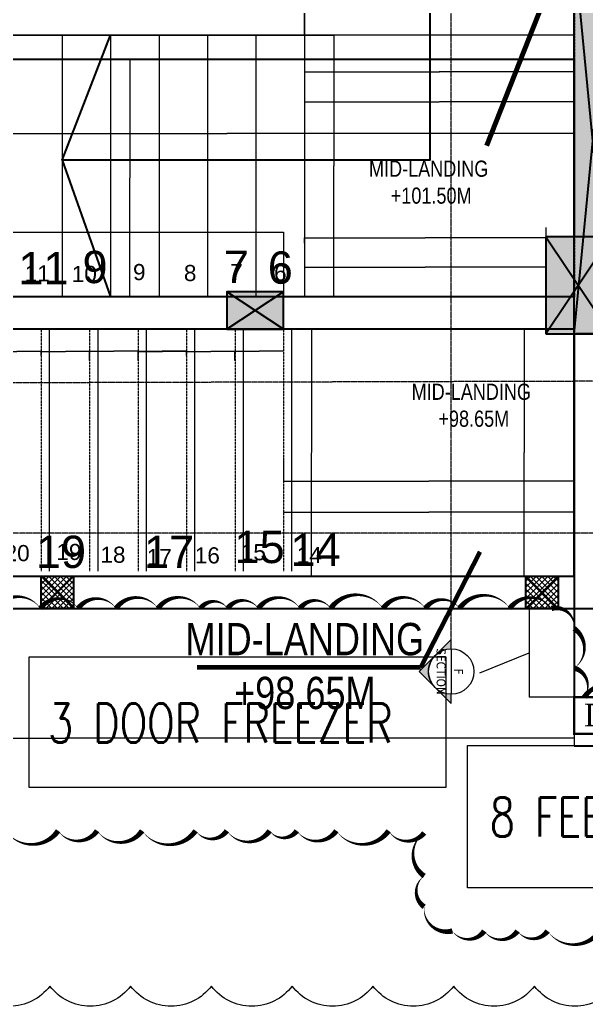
# Model space of a CAD drawing. Header units: inches. Extents: x 6 to 183294, y -48183 to 78918.
# Drawn here: x 145516 to 149024, y 60345 to 66453 of the extents above; entities that cross this region are included whole.
import ezdxf
from ezdxf.enums import TextEntityAlignment as Align

# ---------------------------------------------------------------- set-up
doc = ezdxf.new("R2010")
doc.units = ezdxf.units.IN
doc.header["$MEASUREMENT"] = 0
doc.set_wipeout_variables(frame=1)
doc.header["$PDMODE"] = 35
for name, pattern in [('CONTINULUS', [0]), ('DASH', [0.35, 0.25, -0.1]), ('HIDDEN', [0.375, 0.25, -0.125]), ('PHANTOM2', [1.25, 0.625, -0.125, 0.125, -0.125, 0.125, -0.125])]:
    doc.linetypes.add(name, pattern=pattern)
for name, color, linetype, lineweight in [('0 @ 1 (2)', 8, 'Continuous', 0), ('asl comments 12-01-2023', 8, 'Continuous', 0), ('CYGNUS-TRAP DOOR', 8, 'HIDDEN', 0), ('SDA_COMMENTS', 8, 'Continuous', 0), ('SDA_DETAIL MARKER', 8, 'PHANTOM2', 0), ('SDA_DIM', 8, 'Continuous', 5), ('SDA_DIM DETAILS', 8, 'Continuous', 0), ('SDA_MEP INPUTS', 8, 'Continuous', 0), ('SDA_RCC', 1, 'Continuous', 30), ('SDA_SECTION LINE', 8, 'Continuous', 0), ('SDA_SECTION LINE DETAILS', 8, 'Continuous', 0), ('SDA_STAIRS', 8, 'Continuous', 20), ('SDA_TEXT_DETAILS', 8, 'Continuous', 0), ('SDA_WALL', 7, 'Continuous', 30), ('TXT', 8, 'Continuous', 0), ('WALL', 8, 'Continuous', 0)]:
    doc.layers.add(name, color=color, linetype=linetype, lineweight=lineweight)
doc.layers.add('S-COLUMN', color=1, linetype='Continuous')
doc.layers.add('SDA_TEXT', color=21, linetype='Continuous')
doc.styles.add('AR', font='arial.ttf')
doc.styles.get("Standard").update_dxf_attribs({"font": 'txt.shx'})
doc.styles.add('SWA', font='simplex.shx', dxfattribs={"width": 0.75, "height": 0.23})
doc.styles.add('Tahoma', font='tahoma.ttf')
doc.styles.add('TEXT1', font='times.ttf')
doc.dimstyles.new('SDA-100', dxfattribs={"dimtxt": 0.2, "dimasz": 0.18, "dimexe": 0.18, "dimexo": 0.0625, "dimgap": 0.015, "dimtad": 0, "dimzin": 0, "dimdsep": 46, "dimtxsty": 'Standard', "dimblk": 'ARCHTICK', "dimcen": 0.09, "dimclrd": 27, "dimclre": 27, "dimclrt": 21, "dimadec": 0, "dimazin": 0, "dimtfac": 1, "dimtofl": 0, "dimtmove": 1, "dimatfit": 3, "dimfxl": 0, "dimtolj": 1, "dimtzin": 0, "dimlwd": -1, "dimlwe": -1, "dimarcsym": 0})
doc.dimstyles.new('SDA-100 centerline', dxfattribs={"dimtxt": 0.23, "dimasz": 0.125, "dimexe": 0.18, "dimexo": 0.0625, "dimgap": 0.09, "dimtad": 0, "dimdec": 3, "dimzin": 0, "dimdsep": 46, "dimtxsty": 'Standard', "dimblk": 'ARCHTICK', "dimcen": 0.09, "dimclrd": 27, "dimclre": 27, "dimclrt": 21, "dimadec": 0, "dimazin": 0, "dimtfac": 1, "dimtdec": 3, "dimtofl": 0, "dimtmove": 1, "dimatfit": 3, "dimfxl": 0, "dimtolj": 1, "dimtzin": 0, "dimarcsym": 0})
doc.dimstyles.new('SDA-50', dxfattribs={"dimtxt": 0.1, "dimasz": 0.05, "dimexe": 0.09, "dimexo": 0.009, "dimgap": 0, "dimtad": 0, "dimzin": 0, "dimdsep": 46, "dimtxsty": 'Standard', "dimblk": 'ARCHTICK', "dimcen": 0.1, "dimclrd": 27, "dimclre": 27, "dimclrt": 21, "dimadec": 0, "dimazin": 0, "dimtfac": 1, "dimtofl": 0, "dimtmove": 1, "dimatfit": 3, "dimfxl": 0, "dimtolj": 1, "dimtzin": 0, "dimlwd": -1, "dimlwe": -1, "dimarcsym": 0})

# ---------------------------------------------------------------- blocks, each defined once
blk = doc.blocks.new('A$C7A2D250A')
at = {"layer": 'SDA_RCC', "extrusion": (0, 0, -1)}
h = blk.add_hatch(color=252, dxfattribs=at)
h.dxf.hatch_style = 1
h.paths.add_polyline_path([(0.5, -0.5), (0.5, 0.5), (-0.5, 0.5), (-0.5, -0.5)])
for p, q in [((-0.5, -0.5), (0.5, 0.5)), ((0.5, -0.5), (-0.5, 0.5)), ((-0.5, -0.5), (-0.5, 0.5)), ((-0.5, 0.5), (0.5, 0.5)), ((0.5, 0.5), (0.5, -0.5)), ((0.5, -0.5), (-0.5, -0.5))]:
    blk.add_line(p, q, dxfattribs=at)
blk = doc.blocks.new('_ArchTick')
at = {"color": 0, "const_width": 0.15}
blk.add_lwpolyline([(-0.5, -0.5), (0.5, 0.5)], dxfattribs=at)
blk = doc.blocks.new('*D868')
at = {"layer": 'Defpoints', "color": 0}
for p in [(145948.8, 64399.4), (145948.8, 64395.1), (145648.8, 64373.6)]:
    blk.add_point(p, dxfattribs=at)
at = {"layer": 'SDA_DIM DETAILS'}
for p, q in [((145648.8, 64373.6), (145648.8, 64399.5)), ((145648.8, 64399.4), (145798.6, 64399.4)), ((145948.8, 64399.4), (145799, 64399.4)), ((145948.8, 64395.1), (145948.8, 64399.5))]:
    blk.add_line(p, q, dxfattribs=at)
at = {"layer": 'SDA_DIM DETAILS', "xscale": 0.05, "yscale": 0.05, "zscale": 0.05, "rotation": 180}
blk.add_blockref('_ArchTick', (145648.8, 64399.4), dxfattribs=at)
at = {"layer": 'SDA_DIM DETAILS', "xscale": 0.05, "yscale": 0.05, "zscale": 0.05}
blk.add_blockref('_ArchTick', (145948.8, 64399.4), dxfattribs=at)
at = {"layer": 'SDA_DIM DETAILS', "insert": (145798.8, 64399.4), "char_height": 0.1, "attachment_point": 5}
blk.add_mtext('\\A1;300.00', dxfattribs=at)
blk = doc.blocks.new('*D869')
at = {"layer": 'Defpoints', "color": 0}
for p in [(146248.8, 64400.5), (146248.8, 64400.2), (145948.8, 64342.9)]:
    blk.add_point(p, dxfattribs=at)
at = {"layer": 'SDA_DIM DETAILS'}
for p, q in [((145948.8, 64342.9), (145948.8, 64400.3)), ((145948.8, 64400.2), (146098.6, 64400.2)), ((146248.8, 64400.2), (146099, 64400.2)), ((146248.8, 64400.5), (146248.8, 64400.1))]:
    blk.add_line(p, q, dxfattribs=at)
at = {"layer": 'SDA_DIM DETAILS', "xscale": 0.05, "yscale": 0.05, "zscale": 0.05, "rotation": 180}
blk.add_blockref('_ArchTick', (145948.8, 64400.2), dxfattribs=at)
at = {"layer": 'SDA_DIM DETAILS', "xscale": 0.05, "yscale": 0.05, "zscale": 0.05}
blk.add_blockref('_ArchTick', (146248.8, 64400.2), dxfattribs=at)
at = {"layer": 'SDA_DIM DETAILS', "insert": (146098.8, 64400.2), "char_height": 0.1, "attachment_point": 5}
blk.add_mtext('\\A1;300.00', dxfattribs=at)
blk = doc.blocks.new('*D870')
at = {"layer": 'Defpoints', "color": 0}
for p in [(146548.8, 64399.4), (146548.8, 64395.1), (146248.8, 64373.6)]:
    blk.add_point(p, dxfattribs=at)
at = {"layer": 'SDA_DIM DETAILS'}
for p, q in [((146248.8, 64373.6), (146248.8, 64399.5)), ((146248.8, 64399.4), (146398.6, 64399.4)), ((146548.8, 64399.4), (146399, 64399.4)), ((146548.8, 64395.1), (146548.8, 64399.5))]:
    blk.add_line(p, q, dxfattribs=at)
at = {"layer": 'SDA_DIM DETAILS', "xscale": 0.05, "yscale": 0.05, "zscale": 0.05, "rotation": 180}
blk.add_blockref('_ArchTick', (146248.8, 64399.4), dxfattribs=at)
at = {"layer": 'SDA_DIM DETAILS', "xscale": 0.05, "yscale": 0.05, "zscale": 0.05}
blk.add_blockref('_ArchTick', (146548.8, 64399.4), dxfattribs=at)
at = {"layer": 'SDA_DIM DETAILS', "insert": (146398.8, 64399.4), "char_height": 0.1, "attachment_point": 5}
blk.add_mtext('\\A1;300.00', dxfattribs=at)
blk = doc.blocks.new('*D871')
at = {"layer": 'Defpoints', "color": 0}
for p in [(146548.8, 64400.5), (146548.8, 64400.2), (146248.8, 64342.9)]:
    blk.add_point(p, dxfattribs=at)
at = {"layer": 'SDA_DIM DETAILS'}
for p, q in [((146248.8, 64342.9), (146248.8, 64400.3)), ((146248.8, 64400.2), (146398.6, 64400.2)), ((146548.8, 64400.2), (146399, 64400.2)), ((146548.8, 64400.5), (146548.8, 64400.1))]:
    blk.add_line(p, q, dxfattribs=at)
at = {"layer": 'SDA_DIM DETAILS', "xscale": 0.05, "yscale": 0.05, "zscale": 0.05, "rotation": 180}
blk.add_blockref('_ArchTick', (146248.8, 64400.2), dxfattribs=at)
at = {"layer": 'SDA_DIM DETAILS', "xscale": 0.05, "yscale": 0.05, "zscale": 0.05}
blk.add_blockref('_ArchTick', (146548.8, 64400.2), dxfattribs=at)
at = {"layer": 'SDA_DIM DETAILS', "insert": (146398.8, 64400.2), "char_height": 0.1, "attachment_point": 5}
blk.add_mtext('\\A1;300.00', dxfattribs=at)
blk = doc.blocks.new('*D872')
at = {"layer": 'Defpoints', "color": 0}
for p in [(146848.8, 64399.4), (146848.8, 64395.1), (146548.8, 64373.6)]:
    blk.add_point(p, dxfattribs=at)
at = {"layer": 'SDA_DIM DETAILS'}
for p, q in [((146548.8, 64373.6), (146548.8, 64399.5)), ((146548.8, 64399.4), (146698.6, 64399.4)), ((146848.8, 64399.4), (146699, 64399.4)), ((146848.8, 64395.1), (146848.8, 64399.5))]:
    blk.add_line(p, q, dxfattribs=at)
at = {"layer": 'SDA_DIM DETAILS', "xscale": 0.05, "yscale": 0.05, "zscale": 0.05, "rotation": 180}
blk.add_blockref('_ArchTick', (146548.8, 64399.4), dxfattribs=at)
at = {"layer": 'SDA_DIM DETAILS', "xscale": 0.05, "yscale": 0.05, "zscale": 0.05}
blk.add_blockref('_ArchTick', (146848.8, 64399.4), dxfattribs=at)
at = {"layer": 'SDA_DIM DETAILS', "insert": (146698.8, 64399.4), "char_height": 0.1, "attachment_point": 5}
blk.add_mtext('\\A1;300.00', dxfattribs=at)
blk = doc.blocks.new('*D873')
at = {"layer": 'Defpoints', "color": 0}
for p in [(147148.8, 64400.5), (147148.8, 64400.2), (146848.8, 64342.9)]:
    blk.add_point(p, dxfattribs=at)
at = {"layer": 'SDA_DIM DETAILS'}
for p, q in [((146848.8, 64342.9), (146848.8, 64400.3)), ((146848.8, 64400.2), (146998.6, 64400.2)), ((147148.8, 64400.2), (146999, 64400.2)), ((147148.8, 64400.5), (147148.8, 64400.1))]:
    blk.add_line(p, q, dxfattribs=at)
at = {"layer": 'SDA_DIM DETAILS', "xscale": 0.05, "yscale": 0.05, "zscale": 0.05, "rotation": 180}
blk.add_blockref('_ArchTick', (146848.8, 64400.2), dxfattribs=at)
at = {"layer": 'SDA_DIM DETAILS', "xscale": 0.05, "yscale": 0.05, "zscale": 0.05}
blk.add_blockref('_ArchTick', (147148.8, 64400.2), dxfattribs=at)
at = {"layer": 'SDA_DIM DETAILS', "insert": (146998.8, 64400.2), "char_height": 0.1, "attachment_point": 5}
blk.add_mtext('\\A1;300.00', dxfattribs=at)
blk = doc.blocks.new('*D874')
at = {"layer": 'Defpoints', "color": 0}
for p in [(148948.8, 63490.8), (147148.8, 63415.9), (148948.8, 63403.3)]:
    blk.add_point(p, dxfattribs=at)
at = {"layer": 'SDA_DIM DETAILS'}
for p, q in [((148948.8, 63490.8), (148948.8, 63403.2)), ((147148.8, 63415.9), (147148.8, 63403.2)), ((147148.8, 63403.3), (148048.1, 63403.3)), ((148948.8, 63403.3), (148049.5, 63403.3))]:
    blk.add_line(p, q, dxfattribs=at)
at = {"layer": 'SDA_DIM DETAILS', "xscale": 0.05, "yscale": 0.05, "zscale": 0.05, "rotation": 180}
blk.add_blockref('_ArchTick', (147148.8, 63403.3), dxfattribs=at)
at = {"layer": 'SDA_DIM DETAILS', "xscale": 0.05, "yscale": 0.05, "zscale": 0.05}
blk.add_blockref('_ArchTick', (148948.8, 63403.3), dxfattribs=at)
at = {"layer": 'SDA_DIM DETAILS', "insert": (148048.8, 63403.3), "char_height": 0.1, "attachment_point": 5}
blk.add_mtext('\\A1;\\A1;1.80M CLEAR WIDE ', dxfattribs=at)
blk = doc.blocks.new('*D875')
at = {"layer": 'Defpoints', "color": 0}
for p in [(147148.8, 63728.8), (148948.8, 63728.8), (148948.8, 63595.9)]:
    blk.add_point(p, dxfattribs=at)
at = {"layer": 'SDA_DIM', "color": 27}
for p, q in [((147148.8, 63728.8), (147148.8, 63595.7)), ((148948.8, 63728.8), (148948.8, 63595.7)), ((147148.8, 63595.9), (148048.3, 63595.9)), ((148948.8, 63595.9), (148049.3, 63595.9))]:
    blk.add_line(p, q, dxfattribs=at)
at = {"layer": 'SDA_DIM', "color": 27, "xscale": 0.18, "yscale": 0.18, "zscale": 0.18, "rotation": 180}
blk.add_blockref('_ArchTick', (147148.8, 63595.9), dxfattribs=at)
at = {"layer": 'SDA_DIM', "color": 27, "xscale": 0.18, "yscale": 0.18, "zscale": 0.18}
blk.add_blockref('_ArchTick', (148948.8, 63595.9), dxfattribs=at)
at = {"layer": 'SDA_DIM', "color": 21, "insert": (148048.8, 63595.9), "char_height": 0.2, "attachment_point": 5}
blk.add_mtext('\\A1;1800.00', dxfattribs=at)
blk = doc.blocks.new('*D876')
at = {"layer": 'Defpoints', "color": 0}
for p in [(147235.3, 64538.3), (147322.9, 64538.3), (147273.9, 63008.3)]:
    blk.add_point(p, dxfattribs=at)
at = {"layer": 'SDA_DIM DETAILS'}
for p, q in [((147235.3, 64538.3), (147323, 64538.3)), ((147322.9, 64538.3), (147322.9, 63774)), ((147322.9, 63008.3), (147322.9, 63772.5)), ((147273.9, 63008.3), (147323, 63008.3))]:
    blk.add_line(p, q, dxfattribs=at)
at = {"layer": 'SDA_DIM DETAILS', "xscale": 0.05, "yscale": 0.05, "zscale": 0.05}
for p, rotation in [((147322.9, 64538.3), 90), ((147322.9, 63008.3), 270)]:
    blk.add_blockref('_ArchTick', p, dxfattribs=dict(at, rotation=rotation))
at = {"layer": 'SDA_DIM DETAILS', "insert": (147322.9, 63773.3), "char_height": 0.1, "attachment_point": 5, "rotation": 90}
blk.add_mtext('\\A1;1.53M CLEAR WIDE ', dxfattribs=at)
blk = doc.blocks.new('*D877')
at = {"layer": 'Defpoints', "color": 0}
for p in [(148576.1, 64538.3), (148622.9, 63008.3), (148638.6, 63008.3)]:
    blk.add_point(p, dxfattribs=at)
at = {"layer": 'SDA_DIM', "color": 27}
for p, q in [((148576.2, 64538.3), (148638.8, 64538.3)), ((148638.6, 64538.3), (148638.6, 63773.8)), ((148638.6, 63008.3), (148638.6, 63772.7)), ((148623, 63008.3), (148638.8, 63008.3))]:
    blk.add_line(p, q, dxfattribs=at)
at = {"layer": 'SDA_DIM', "color": 27, "xscale": 0.18, "yscale": 0.18, "zscale": 0.18}
for p, rotation in [((148638.6, 64538.3), 90), ((148638.6, 63008.3), 270)]:
    blk.add_blockref('_ArchTick', p, dxfattribs=dict(at, rotation=rotation))
at = {"layer": 'SDA_DIM', "color": 21, "insert": (148638.6, 63773.3), "char_height": 0.2, "attachment_point": 5, "rotation": 90}
blk.add_mtext('\\A1;1530.00', dxfattribs=at)
blk = doc.blocks.new('*D882')
at = {"layer": 'Defpoints', "color": 0}
for p in [(145648.8, 64399.4), (145648.8, 64395.1), (145348.8, 64373.6)]:
    blk.add_point(p, dxfattribs=at)
at = {"layer": 'SDA_DIM DETAILS'}
for p, q in [((145348.8, 64373.6), (145348.8, 64399.5)), ((145348.8, 64399.4), (145498.6, 64399.4)), ((145648.8, 64399.4), (145499, 64399.4)), ((145648.8, 64395.1), (145648.8, 64399.5))]:
    blk.add_line(p, q, dxfattribs=at)
at = {"layer": 'SDA_DIM DETAILS', "xscale": 0.05, "yscale": 0.05, "zscale": 0.05, "rotation": 180}
blk.add_blockref('_ArchTick', (145348.8, 64399.4), dxfattribs=at)
at = {"layer": 'SDA_DIM DETAILS', "xscale": 0.05, "yscale": 0.05, "zscale": 0.05}
blk.add_blockref('_ArchTick', (145648.8, 64399.4), dxfattribs=at)
at = {"layer": 'SDA_DIM DETAILS', "insert": (145498.8, 64399.4), "char_height": 0.1, "attachment_point": 5}
blk.add_mtext('\\A1;300.00', dxfattribs=at)
blk = doc.blocks.new('A$C0D3C5FC6')
at = {"layer": 'SDA_MEP INPUTS', "lineweight": 0, "const_width": 0.02}
blk.add_lwpolyline([(0, 0), (0, -0.3), (-2, -0.3), (-2, 0)], close=True, dxfattribs=at)
at = {"layer": 'SDA_MEP INPUTS', "lineweight": 0, "style": 'TEXT1'}
blk.add_text('DB LOCATION', height=0.186628, dxfattribs=at).set_placement((-1.9194, -0.2397))
blk = doc.blocks.new('*D650')
at = {"layer": 'Defpoints', "color": 0}
for p in [(147278.8, 66442.9), (148949.1, 66376.6), (147278.8, 66130.8)]:
    blk.add_point(p, dxfattribs=at)
at = {"layer": 'SDA_DIM DETAILS'}
for p, q in [((147278.8, 66442.9), (147278.8, 66130.8)), ((148949.1, 66376.6), (148949.1, 66130.8)), ((147278.8, 66130.8), (148113.7, 66130.8)), ((148949.1, 66130.8), (148114.3, 66130.8))]:
    blk.add_line(p, q, dxfattribs=at)
at = {"layer": 'SDA_DIM DETAILS', "xscale": 0.05, "yscale": 0.05, "zscale": 0.05, "rotation": 180}
blk.add_blockref('_ArchTick', (147278.8, 66130.8), dxfattribs=at)
at = {"layer": 'SDA_DIM DETAILS', "xscale": 0.05, "yscale": 0.05, "zscale": 0.05}
blk.add_blockref('_ArchTick', (148949.1, 66130.8), dxfattribs=at)
at = {"layer": 'SDA_DIM DETAILS', "insert": (148114, 66130.8), "char_height": 0.1, "attachment_point": 5}
blk.add_mtext('\\A1;1670.33', dxfattribs=at)
blk = doc.blocks.new('*D677')
at = {"layer": 'Defpoints', "color": 0}
for p in [(148948.8, 62258.8), (155488.7, 62258.8), (155488.7, 61954.7)]:
    blk.add_point(p, dxfattribs=at)
at = {"layer": 'SDA_DIM', "color": 27}
for p, q in [((148948.8, 62258.8), (148948.8, 61954.5)), ((155488.7, 62258.8), (155488.7, 61954.5)), ((148948.8, 61954.7), (152218.1, 61954.7)), ((155488.7, 61954.7), (152219.4, 61954.7))]:
    blk.add_line(p, q, dxfattribs=at)
at = {"layer": 'SDA_DIM', "color": 27, "xscale": 0.18, "yscale": 0.18, "zscale": 0.18, "rotation": 180}
blk.add_blockref('_ArchTick', (148948.8, 61954.7), dxfattribs=at)
at = {"layer": 'SDA_DIM', "color": 27, "xscale": 0.18, "yscale": 0.18, "zscale": 0.18}
blk.add_blockref('_ArchTick', (155488.7, 61954.7), dxfattribs=at)
at = {"layer": 'SDA_DIM', "color": 21, "insert": (152218.7, 61954.7), "char_height": 0.2, "attachment_point": 5}
blk.add_mtext('\\A1;6539.83', dxfattribs=at)
blk = doc.blocks.new('*D678')
at = {"layer": 'Defpoints', "color": 0}
for p in [(148948.8, 62808.3), (148670, 62258.8), (148948.8, 62258.8)]:
    blk.add_point(p, dxfattribs=at)
at = {"layer": 'SDA_DIM', "color": 27}
for p, q in [((148948.8, 62808.3), (148669.8, 62808.3)), ((148670, 62808.3), (148670, 62258.8)), ((148365.3, 62409.6), (148670, 62533.5)), ((148365.3, 62409.6), (148365.3, 62409.6)), ((148948.8, 62258.8), (148669.8, 62258.8))]:
    blk.add_line(p, q, dxfattribs=at)
at = {"layer": 'SDA_DIM', "color": 27, "xscale": 0.18, "yscale": 0.18, "zscale": 0.18}
for p, rotation in [((148670, 62808.3), 90), ((148670, 62258.8), 270)]:
    blk.add_blockref('_ArchTick', p, dxfattribs=dict(at, rotation=rotation))
at = {"layer": 'SDA_DIM', "color": 21, "insert": (148365.3, 62409), "char_height": 0.2, "attachment_point": 5, "rotation": 90}
blk.add_mtext('\\A1;549.43', dxfattribs=at)
blk = doc.blocks.new('*D680')
at = {"layer": 'Defpoints', "color": 0}
for p in [(142648.8, 62838.3), (148948.8, 62838.3), (148948.8, 62004.1)]:
    blk.add_point(p, dxfattribs=at)
at = {"layer": 'SDA_DIM', "color": 27}
for p, q in [((142648.8, 62838.2), (142648.8, 62003.9)), ((148948.8, 62838.2), (148948.8, 62003.9)), ((142648.8, 62004.1), (145798.3, 62004.1)), ((148948.8, 62004.1), (145799.4, 62004.1))]:
    blk.add_line(p, q, dxfattribs=at)
at = {"layer": 'SDA_DIM', "color": 27, "xscale": 0.18, "yscale": 0.18, "zscale": 0.18, "rotation": 180}
blk.add_blockref('_ArchTick', (142648.8, 62004.1), dxfattribs=at)
at = {"layer": 'SDA_DIM', "color": 27, "xscale": 0.18, "yscale": 0.18, "zscale": 0.18}
blk.add_blockref('_ArchTick', (148948.8, 62004.1), dxfattribs=at)
at = {"layer": 'SDA_DIM', "color": 21, "insert": (145798.8, 62004.1), "char_height": 0.2, "attachment_point": 5}
blk.add_mtext('\\A1;6300.00', dxfattribs=at)
blk = doc.blocks.new('A$C7A0A1DC5')
blk.add_wipeout([(0, 1), (1, 1), (1, 0), (0, 0)]).dxf.layer = 'SDA_RCC'
at = {"layer": 'SDA_RCC', "lineweight": 5}
h = blk.add_hatch(dxfattribs=at)
h.set_pattern_fill('ANSI37', color=252, scale=0.04, style=0)
h.set_pattern_definition([(45, (0, 0), (-0.089803, 0.089803), []), (135, (0, 0), (-0.089803, -0.089803), [])])
h.paths.add_polyline_path([(0, 1), (1, 1), (1, 0), (0, 0)])
at = {"layer": 'SDA_RCC'}
for p, q in [((0, 1), (1, 0)), ((1, 1), (0, 0))]:
    blk.add_line(p, q, dxfattribs=at)
blk.add_lwpolyline([(0, 1), (1, 1), (1, 0), (0, 0)], close=True, dxfattribs=at)
blk = doc.blocks.new('column')
at = {"layer": 'SDA_RCC'}
h = blk.add_hatch(color=252, dxfattribs=at)
h.dxf.hatch_style = 1
h.paths.add_polyline_path([(-0.5, 0.5), (-0.5, -0.5), (0.5, -0.5), (0.5, 0.5)])
for p, q in [((-0.5, 0.5), (-0.5, -0.5)), ((0.5, 0.5), (-0.5, 0.5)), ((-0.5, -0.5), (0.5, 0.5)), ((0.5, -0.5), (-0.5, 0.5)), ((0.5, -0.5), (0.5, 0.5)), ((-0.5, -0.5), (0.5, -0.5))]:
    blk.add_line(p, q, dxfattribs=at)
blk = doc.blocks.new('NEW COLS 9 JUNE')
at = {"layer": 'S-COLUMN', "xscale": 0.3999999999999773, "yscale": 0.6, "rotation": 180}
blk.add_blockref('column', (74.8617, -96.2661), dxfattribs=at)
blk = doc.blocks.new('*D783')
at = {"layer": 'Defpoints', "color": 0}
for p in [(147278.8, 65232.7), (148774.2, 65166.5), (147278.8, 64920.7)]:
    blk.add_point(p, dxfattribs=at)
at = {"layer": 'SDA_DIM DETAILS'}
for p, q in [((147278.8, 65232.7), (147278.8, 64920.6)), ((148774.2, 65166.5), (148774.2, 64920.6)), ((147278.8, 64920.7), (148026.2, 64920.7)), ((148774.2, 64920.7), (148026.8, 64920.7))]:
    blk.add_line(p, q, dxfattribs=at)
at = {"layer": 'SDA_DIM DETAILS', "xscale": 0.05, "yscale": 0.05, "zscale": 0.05, "rotation": 180}
blk.add_blockref('_ArchTick', (147278.8, 64920.7), dxfattribs=at)
at = {"layer": 'SDA_DIM DETAILS', "xscale": 0.05, "yscale": 0.05, "zscale": 0.05}
blk.add_blockref('_ArchTick', (148774.2, 64920.7), dxfattribs=at)
at = {"layer": 'SDA_DIM DETAILS', "insert": (148026.5, 64920.7), "char_height": 0.1, "attachment_point": 5}
blk.add_mtext('\\A1;1495.38', dxfattribs=at)
blk = doc.blocks.new('*D801')
at = {"layer": 'Defpoints', "color": 0}
for p in [(147278.8, 65944.4), (148948.8, 65944.4), (148948.8, 65944.4)]:
    blk.add_point(p, dxfattribs=at)
at = {"layer": 'SDA_DIM', "color": 27}
for p, q in [((147278.8, 65944.4), (147278.8, 65944.5)), ((147278.8, 65944.4), (148113.3, 65944.4)), ((148948.8, 65944.4), (148114.4, 65944.4)), ((148948.8, 65944.4), (148948.8, 65944.5))]:
    blk.add_line(p, q, dxfattribs=at)
at = {"layer": 'SDA_DIM', "color": 27, "xscale": 0.18, "yscale": 0.18, "zscale": 0.18, "rotation": 180}
blk.add_blockref('_ArchTick', (147278.8, 65944.4), dxfattribs=at)
at = {"layer": 'SDA_DIM', "color": 27, "xscale": 0.18, "yscale": 0.18, "zscale": 0.18}
blk.add_blockref('_ArchTick', (148948.8, 65944.4), dxfattribs=at)
at = {"layer": 'SDA_DIM', "color": 21, "insert": (148113.8, 65944.4), "char_height": 0.2, "attachment_point": 5}
blk.add_mtext('\\A1;1670.00', dxfattribs=at)
blk = doc.blocks.new('*D803')
at = {"layer": 'Defpoints', "color": 0}
for p in [(147278.8, 65068.9), (148774.2, 65101.8), (148774.2, 65068.9)]:
    blk.add_point(p, dxfattribs=at)
at = {"layer": 'SDA_DIM', "color": 27}
for p, q in [((147278.8, 65068.9), (147278.8, 65102)), ((147278.8, 65101.8), (148025.9, 65101.8)), ((148774.2, 65101.8), (148027.1, 65101.8)), ((148774.2, 65068.9), (148774.2, 65102))]:
    blk.add_line(p, q, dxfattribs=at)
at = {"layer": 'SDA_DIM', "color": 27, "xscale": 0.18, "yscale": 0.18, "zscale": 0.18, "rotation": 180}
blk.add_blockref('_ArchTick', (147278.8, 65101.8), dxfattribs=at)
at = {"layer": 'SDA_DIM', "color": 27, "xscale": 0.18, "yscale": 0.18, "zscale": 0.18}
blk.add_blockref('_ArchTick', (148774.2, 65101.8), dxfattribs=at)
at = {"layer": 'SDA_DIM', "color": 21, "insert": (148026.5, 65101.8), "char_height": 0.2, "attachment_point": 5}
blk.add_mtext('\\A1;1495.38', dxfattribs=at)
blk = doc.blocks.new('*D804')
at = {"layer": 'Defpoints', "color": 0}
for p in [(147278.8, 66358.3), (147278.8, 64738.3), (147460.3, 64738.3)]:
    blk.add_point(p, dxfattribs=at)
at = {"layer": 'SDA_DIM', "color": 27}
for p, q in [((147278.9, 66358.3), (147460.5, 66358.3)), ((147460.3, 66358.3), (147460.3, 65548.8)), ((147460.3, 64738.3), (147460.3, 65547.7)), ((147278.9, 64738.3), (147460.5, 64738.3))]:
    blk.add_line(p, q, dxfattribs=at)
at = {"layer": 'SDA_DIM', "color": 27, "xscale": 0.18, "yscale": 0.18, "zscale": 0.18}
for p, rotation in [((147460.3, 66358.3), 90), ((147460.3, 64738.3), 270)]:
    blk.add_blockref('_ArchTick', p, dxfattribs=dict(at, rotation=rotation))
at = {"layer": 'SDA_DIM', "color": 21, "insert": (147460.3, 65548.3), "char_height": 0.2, "attachment_point": 5, "rotation": 90}
blk.add_mtext('\\A1;1620.00', dxfattribs=at)
blk = doc.blocks.new('*U486')
blk.add_hatch(color=256).paths.add_polyline_path([(-8.98, 0), (-4.49, -4.49), (0, -8.98), (4.49, -4.49), (8.98, 0), (6.35, 0, -0.198912), (4.49, -4.49, -0.414214), (-4.49, -4.49, -0.198912), (-6.35, 0)])
blk.add_line((-6.35, 0), (6.35, 0))
for points in [[(-6.35, 0), (-8.98, 0), (0, -8.98), (8.98, 0), (6.35, 0, -1)], [(4.49, -4.49, -0.414214), (-4.49, -4.49), (0, -8.98), (4.49, -4.49)]]:
    blk.add_lwpolyline(points, format="xyb", close=True)
blk.add_circle((0, 0), 6.35)
at = {"style": 'Tahoma', "flags": 8}
blk.add_attdef('VIEWNUMBER', text='', height=2.5, dxfattribs=at).set_placement((0, 0), align=Align.BOTTOM_CENTER)
blk.add_attdef('SHEETNUMBER', text='', height=2.5, dxfattribs=at).set_placement((0, -1.59), align=Align.TOP_CENTER)
blk = doc.blocks.new('*D807')
at = {"layer": 'Defpoints', "color": 0}
for p in [(144648.9, 66208.9), (148949.1, 66204.2), (148949.1, 65749.3)]:
    blk.add_point(p, dxfattribs=at)
at = {"layer": 'SDA_DIM', "color": 27}
for p, q in [((144648.9, 66208.9), (144648.9, 65749.1)), ((148949.1, 66204.2), (148949.1, 65749.1)), ((144648.9, 65749.3), (146798.4, 65749.3)), ((148949.1, 65749.3), (146799.6, 65749.3))]:
    blk.add_line(p, q, dxfattribs=at)
at = {"layer": 'SDA_DIM', "color": 27, "xscale": 0.18, "yscale": 0.18, "zscale": 0.18, "rotation": 180}
blk.add_blockref('_ArchTick', (144648.9, 65749.3), dxfattribs=at)
at = {"layer": 'SDA_DIM', "color": 27, "xscale": 0.18, "yscale": 0.18, "zscale": 0.18}
blk.add_blockref('_ArchTick', (148949.1, 65749.3), dxfattribs=at)
at = {"layer": 'SDA_DIM', "color": 21, "insert": (146799, 65749.3), "char_height": 0.2, "attachment_point": 5}
blk.add_mtext('\\A1;4300.24', dxfattribs=at)
blk = doc.blocks.new('*D808')
at = {"layer": 'Defpoints', "color": 0}
for p in [(146345.1, 66208.9), (146198, 64738.2), (146345.1, 64738.2)]:
    blk.add_point(p, dxfattribs=at)
at = {"layer": 'SDA_DIM', "color": 27}
for p, q in [((146345, 66208.9), (146197.8, 66208.9)), ((146198, 66208.9), (146198, 65474.1)), ((146198, 64738.2), (146198, 65473)), ((146345, 64738.2), (146197.8, 64738.2))]:
    blk.add_line(p, q, dxfattribs=at)
at = {"layer": 'SDA_DIM', "color": 27, "xscale": 0.18, "yscale": 0.18, "zscale": 0.18}
for p, rotation in [((146198, 66208.9), 90), ((146198, 64738.2), 270)]:
    blk.add_blockref('_ArchTick', p, dxfattribs=dict(at, rotation=rotation))
at = {"layer": 'SDA_DIM', "color": 21, "insert": (146198, 65473.6), "char_height": 0.2, "attachment_point": 5, "rotation": 90}
blk.add_mtext('\\A1;1470.70', dxfattribs=at)
blk = doc.blocks.new('gr cat')
at = {"elevation": 197.598}
for points in [[(1.1374, 5.4595, 0, 0.0333, 0.520567), (0.8216, 5.4595, 0, 0.0333, 0.520567), (0.7592, 5.64, 0, 0.0333, 0.520567), (0.7592, 5.8845, 0, 0.0333, 0.520567), (0.6189, 6.0089, 0, 0.0333, 0.520567), (0.3608, 6.0089, 0, 0.0333, 0.520567), (0.0489, 6.0089, 0, 0.0333, 0.520567), (-0.162, 6.0089, 0, 0.0333, 0.520567), (-0.4243, 6.0089, 0, 0.0333, 0.520567), (-0.7485, 6.0089, 0, 0.0333, 0.520567), (-0.938, 6.0089, 0, 0.0333, 0.520567), (-1.1962, 6.0089, 0, 0.0333, 0.520567), (-1.3864, 6.0089, 0, 0.0333, 0.520567), (-1.5543, 6.0089, 0, 0.0333, 0.520567), (-1.8177, 6.0089, 0, 0.0333, 0.520567), (-2.0775, 6.0089, 0, 0.0333, 0.520567), (-2.3116, 6.0089, 0, 0.0333, 0.520567), (-2.5451, 6.0089, 0, 0.0333, 0.520567), (-2.8246, 6.0089, 0, 0.0333, 0.520567)], [(-2.7608, 4.6323, 0, 0.0333, 0.520567), (-2.4359, 4.6323, 0, 0.0333, 0.520567), (-2.1943, 4.6323, 0, 0.0333, 0.520567), (-1.9158, 4.6323, 0, 0.0333, 0.520567), (-1.5847, 4.6323, 0, 0.0333, 0.520567), (-1.3911, 4.6323, 0, 0.0333, 0.520567), (-1.1264, 4.6323, 0, 0.0333, 0.520567), (-0.9582, 4.6323, 0, 0.0333, 0.520567), (-0.7133, 4.6323, 0, 0.0333, 0.520567), (-0.3897, 4.6323, 0, 0.0333, 0.520567), (-0.1694, 4.6192, 0, 0.0333, 0.520567), (-0.1694, 4.352, 0, 0.0333, 0.520567), (-0.1694, 4.1619, 0, 0.0333, 0.520567), (0.0053, 4.0119, 0, 0.0333, 0.520567), (0.2026, 4.0119, 0, 0.0333, 0.520567), (0.4084, 4.0119, 0, 0.0333, 0.520567), (0.5943, 4.0119, 0, 0.0333, 0.520567), (0.9185, 4.0119, 0, 0.0333, 0.520567)]]:
    blk.add_lwpolyline(points, format="xyseb", dxfattribs=at)
at = {"layer": 'CYGNUS-TRAP DOOR', "color": 7, "linetype": 'Continuous', "elevation": 98.799}
blk.add_lwpolyline([(-2.615, 5.7089), (-0.035, 5.7089), (-0.035, 4.8999), (-2.615, 4.8999)], close=True, dxfattribs=at)
at = {"layer": 'WALL', "color": 1, "lineweight": 0, "true_color": 0xf00000, "elevation": 197.598}
blk.add_lwpolyline([(0.0982, 5.1595), (2.4982, 5.1595), (2.4982, 4.2795), (0.0982, 4.2795)], close=True, dxfattribs=at)
at = {"layer": 'TXT', "color": 3, "lineweight": 0, "true_color": 0x00e600, "style": 'SWA', "width": 0.75}
blk.add_text('3 DOOR FREEZER', height=0.241187, dxfattribs=at).set_placement((-2.4971, 5.1786, 98.799))
at = {"layer": 'WALL', "color": 1, "lineweight": 0, "true_color": 0xf00000, "style": 'SWA', "width": 0.75}
blk.add_text('8 FEET CHILLER', height=0.241187, dxfattribs=at).set_placement((0.2375, 4.5966, 279.5774))

msp = doc.modelspace()

# ---------------------------------------------------------------- hatches: boundary and pattern name
at = {"layer": 'SDA_RCC'}
h = msp.add_hatch(color=252, dxfattribs=at)
h.dxf.hatch_style = 1
h.paths.add_polyline_path([(146798.907, 64768.243), (146798.907, 64538.243), (147148.907, 64538.243), (147148.907, 64768.243)])

# ---------------------------------------------------------------- linework, layer by layer
at = {"elevation": -197133.873}
msp.add_lwpolyline([(143978.821, 66608.837), (147278.821, 66608.837), (147278.821, 66358.263), (144478.821, 66358.263), (144478.821, 66358.263), (143978.821, 66358.263), (143978.821, 66608.837)], dxfattribs=at)
at = {"layer": 'asl comments 12-01-2023', "elevation": -98334.873}
msp.add_lwpolyline([(144448.817, 65138.351), (147148.717, 65138.351), (147148.717, 64538.417), (144448.817, 64538.417)], close=True, dxfattribs=at)
at = {"layer": 'SDA_COMMENTS', "elevation": -98334.873}
msp.add_lwpolyline([(149202.768, 60470.272, -0.5), (148702.768, 60470.272, -0.5), (148202.768, 60470.272, -0.5), (147702.768, 60470.272, -0.5), (147202.768, 60470.272, -0.5), (146702.768, 60470.272, -0.5), (146202.768, 60470.272, -0.5), (145702.768, 60470.272, -0.5), (145202.768, 60470.272, -0.5), (144702.768, 60470.272, -0.5), (144202.768, 60470.272, -0.5), (143702.768, 60470.272, -0.5), (143202.768, 60470.272, -0.5), (142702.768, 60470.272, -0.5), (142202.768, 60470.272, -0.5)], format="xyb", dxfattribs=at)
at = {"layer": 'SDA_DETAIL MARKER', "elevation": -98334.873}
msp.add_lwpolyline([(141548.735, 68957.514), (150049.704, 68957.514), (150049.704, 63275.026), (141548.735, 63275.026)], close=True, dxfattribs=at)
at = {"layer": 'SDA_RCC', "linetype": 'DASH', "elevation": -197133.873}
msp.add_lwpolyline([(144648.918, 68307.635), (148948.832, 68307.635), (148948.821, 64738.263), (144648.907, 64738.263)], close=True, dxfattribs=at)
at = {"layer": 'SDA_RCC', "color": 7, "elevation": -197133.873}
msp.add_lwpolyline([(144648.907, 66208.928), (148949.146, 66208.928), (148949.146, 65108.696)], dxfattribs=at)
at = {"layer": 'SDA_RCC', "ltscale": 5, "elevation": -197133.873}
msp.add_lwpolyline([(146798.907, 64538.243), (147148.907, 64538.243), (147148.907, 64768.243), (146798.907, 64768.243)], close=True, dxfattribs=at)
for points in [[(147148.907, 64768.243), (146798.907, 64538.243)], [(147148.907, 64538.243), (146798.907, 64768.243)]]:
    msp.add_lwpolyline(points, dxfattribs=at)
at = {"layer": 'SDA_SECTION LINE', "linetype": 'PHANTOM2'}
msp.add_line((149426.116, 64215.587, -98334.873), (131205.276, 64165.552, -197133.873), dxfattribs=at)
at = {"layer": 'SDA_SECTION LINE DETAILS', "linetype": 'PHANTOM2'}
msp.add_line((148187.798, 62558.199, -98334.873), (148187.798, 68983.054, -98334.873), dxfattribs=at)
at = {"layer": 'SDA_STAIRS', "linetype": 'CONTINULUS', "lineweight": 30, "elevation": -197133.873}
for points in [[(143258.673, 67358.837), (148055.784, 67358.837), (148055.784, 65584.119), (145778.821, 65584.119), (146078.821, 66358.263)], [(145778.821, 65584.119), (146078.821, 64738.263)]]:
    msp.add_lwpolyline(points, dxfattribs=at)
at = {"layer": 'SDA_STAIRS', "linetype": 'CONTINULUS', "elevation": -197133.873}
for points in [[(145778.821, 66358.263), (145778.821, 64738.263)], [(146078.821, 66358.263), (146078.821, 64738.263)], [(146378.821, 66358.263), (146378.821, 64738.263)], [(146678.821, 66358.263), (146678.821, 64738.263)], [(146978.821, 66358.263), (146978.821, 64738.263)], [(147278.821, 66358.263), (147278.821, 64738.263)], [(148948.821, 66358.263), (147278.821, 66358.263)], [(145698.821, 64538.263), (145698.821, 63038.263)], [(145998.821, 64538.263), (145998.821, 63038.263)], [(146298.821, 64538.263), (146298.821, 63038.263)], [(146598.821, 64538.263), (146598.821, 63038.263)], [(146898.821, 64538.263), (146898.821, 63038.263)], [(147198.821, 64538.263), (147198.821, 63038.263)]]:
    msp.add_lwpolyline(points, dxfattribs=at)
at = {"layer": 'SDA_STAIRS', "linetype": 'DASH', "elevation": -197133.873}
for points in [[(145648.821, 64538.263), (145648.821, 63038.263)], [(145948.821, 64538.263), (145948.821, 63038.263)], [(146248.821, 64538.263), (146248.821, 63038.263)], [(146548.821, 64538.263), (146548.821, 63038.263)], [(146848.821, 64538.263), (146848.821, 63038.263)], [(147148.821, 64538.263), (147148.821, 63038.263)]]:
    msp.add_lwpolyline(points, dxfattribs=at)
at = {"layer": 'SDA_WALL'}
for points, elevation in [([(148948.821, 64738.263), (144648.907, 64738.205)], -197133.873), ([(142648.817, 63008.263), (148948.821, 63008.263), (148948.821, 64528.263)], -197133.873), ([(142648.817, 62808.263), (149148.821, 62808.263), (149148.821, 64528.263)], -197133.873), ([(148948.821, 64538.263), (144448.907, 64538.212)], -197133.873), ([(148948.821, 64508.834), (148948.821, 62258.834), (155488.879, 62258.834)], -98334.873)]:
    msp.add_lwpolyline(points, dxfattribs=dict(at, elevation=elevation))

# ---------------------------------------------------------------- block references
at = {"layer": '0 @ 1 (2)', "linetype": 'PHANTOM2'}
ref = msp.add_blockref('*U486', (148187.798, 62417.574, -98334.873), dxfattribs=dict(at, xscale=22.1456692913352, yscale=22.1456692913352, zscale=22.1456692913352, rotation=270))
ref.add_attrib('VIEWNUMBER', 'F', dxfattribs={"layer": '0', "height": 55.364, "rotation": 270, "style": 'Tahoma'}).set_placement((148187.798, 62417.574, -98334.873), align=Align.BOTTOM_CENTER)
ref.add_attrib('SHEETNUMBER', 'SECTION', dxfattribs={"layer": '0', "height": 55.3642, "rotation": 270, "style": 'Tahoma'}).set_placement((148152.641, 62417.574, -98334.873), align=Align.TOP_CENTER)
at = {"layer": 'SDA_MEP INPUTS', "lineweight": 0, "xscale": 754.4623345701174, "yscale": 754.4623345701174, "zscale": 754.4623345701174}
msp.add_blockref('A$C0D3C5FC6', (150457.746, 62258.834, -98334.873), dxfattribs=at)
at = {"layer": 'SDA_RCC', "xscale": 230, "yscale": 2379.999999999999, "zscale": 1000}
msp.add_blockref('A$C7A2D250A', (149063.821, 65698.834, -98334.873), dxfattribs=at)

# ---------------------------------------------------------------- texts
at = {"layer": 'SDA_TEXT', "style": 'AR'}
for s, p in [('11', (145507.446, 64815.204, -98334.873)), ('9', (145904.625, 64822.281, -98334.873)), ('7', (146779.739, 64823.44, -98334.873)), ('6', (147051.629, 64818.647, -197133.873)), ('15', (146845.626, 63088.998, 464.127)), ('19', (145616.031, 63058.739, 464.127)), ('17', (146285.343, 63058.739, 464.127)), ('14', (147191.962, 63071.558, 464.127))]:
    msp.add_text(s, height=200, dxfattribs=at).set_placement(p)
at = {"layer": 'SDA_TEXT', "insert": (147281.046, 62450.334, 99263.127), "char_height": 200, "width": 1868.94562, "attachment_point": 5, "style": 'AR'}
msp.add_mtext('{\\W0.8;MID-LANDING +98.65M}', dxfattribs=at)
at = {"layer": 'SDA_TEXT_DETAILS', "style": 'AR'}
for s, p in [('11', (145546.589, 64832.549, -98334.873)), ('10', (145838.075, 64829.326, -98334.873)), ('9', (146217.292, 64840.785, -98334.873)), ('8', (146532.411, 64835.056, -98334.873)), ('7', (146818.883, 64840.785, -98334.873)), ('6', (147090.772, 64835.992, -197133.873)), ('20', (145422.348, 63100.86, 464.127)), ('19', (145742.839, 63108.022, 464.127)), ('18', (146015.558, 63090.79, 464.127)), ('17', (146302.628, 63076.084, 464.127)), ('16', (146599.842, 63086.827, 464.127)), ('15', (146884.77, 63106.343, 464.127)), ('14', (147231.106, 63088.903, 464.127))]:
    msp.add_text(s, height=100, dxfattribs=at).set_placement(p)
at = {"layer": 'SDA_TEXT_DETAILS', "char_height": 100, "width": 934.47281, "attachment_point": 5, "style": 'AR'}
for s, insert in [('{\\W0.8;MID-LANDING\\P +101.50M}', (148047.987, 65446.839, -98334.873)), ('{\\W0.8;MID-LANDING\\P +98.65M}', (148311.812, 64065.663, 99263.127))]:
    msp.add_mtext(s, dxfattribs=dict(at, insert=insert))

# ---------------------------------------------------------------- dimensions: what is measured, and where the dimension line sits
at = {"layer": 'SDA_DIM'}
for base, p1, p2, override, picture, middle in [((147460.322, 64738.263, -98334.873), (147278.821, 66358.263, -197133.873), (147278.821, 64738.263, -197133.873), {"dimblk": 'ArchTick'}, '*D804', (147460.322, 65548.263, -98334.873)), ((146197.966, 64738.232, -98334.873), (146345.075, 66208.928, -197133.873), (146345.095, 64738.232, -197133.873), {"dimtxsty": 'Standard'}, '*D808', (146197.966, 65473.58, -98334.873)), ((148638.611, 63008.263, 464.127), (148576.111, 64538.263, -197133.873), (148622.913, 63008.263, -197133.873), {"dimtxsty": 'Standard'}, '*D877', (148638.611, 63773.263, 464.127))]:
    dim = msp.add_linear_dim(base=base, p1=p1, p2=p2, angle=90, dimstyle='SDA-100', override=override, dxfattribs=at)
    dim.commit()
    dim.dimension.update_dxf_attribs({"geometry": picture, "text_midpoint": middle})
for base, p1, p2, override, picture, middle in [((148949.146, 65749.252, -98334.873), (144648.907, 66208.928, -197133.873), (148949.146, 66204.246, -197133.873), {"dimtxsty": 'Standard'}, '*D807', (146799.026, 65749.252, -98334.873)), ((148948.821, 65944.367, -98334.873), (147278.821, 65944.367, -197133.873), (148948.821, 65944.367, -197133.873), {"dimblk": 'ArchTick'}, '*D801', (148113.821, 65944.367, -98334.873)), ((148774.2, 65101.819, -98334.873), (147278.821, 65068.864, -197133.873), (148774.2, 65068.864, -98334.873), {"dimblk": 'ArchTick'}, '*D803', (148026.511, 65101.819, -98334.873)), ((148948.821, 63595.917, 464.127), (147148.821, 63728.84, -197133.873), (148948.821, 63728.84, -197133.873), {"dimtxsty": 'Standard'}, '*D875', (148048.821, 63595.917, 464.127))]:
    dim = msp.add_linear_dim(base=base, p1=p1, p2=p2, dimstyle='SDA-100', override=override, dxfattribs=at)
    dim.commit()
    dim.dimension.update_dxf_attribs({"geometry": picture, "text_midpoint": middle})
for base, p1, p2, picture, middle in [((148948.821, 62004.116, -98334.873), (142648.817, 62838.263, -197133.873), (148948.821, 62838.263, -98334.873), '*D680', (145798.819, 62004.116, -98334.873)), ((155488.653, 61954.687, 464.127), (148948.821, 62258.834, -98334.873), (155488.653, 62258.834, -98334.873), '*D677', (152218.737, 61954.687, 464.127))]:
    dim = msp.add_linear_dim(base=base, p1=p1, p2=p2, dimstyle='SDA-100', dxfattribs=at)
    dim.commit()
    dim.dimension.update_dxf_attribs({"geometry": picture, "text_midpoint": middle})
dim = msp.add_linear_dim(base=(148669.959, 62258.834, -98334.873), p1=(148948.821, 62808.263, -197133.873), p2=(148948.821, 62258.834, -98334.873), angle=90, dimstyle='SDA-100', dxfattribs=at)
dim.commit()
dim.dimension.update_dxf_attribs({"geometry": '*D678', "text_midpoint": (148365.276, 62409.544, -98334.873), "dimtype": 160})
at = {"layer": 'SDA_DIM DETAILS'}
for base, p1, p2, override, picture, middle in [((147278.8212, 66130.8468, -197133.873), (148949.1463, 66376.6443, -394731.873), (147278.8212, 66442.8951, -295932.873), {"dimtxsty": 'Standard', "dimclrd": 256, "dimclre": 256, "dimclrt": 256, "dimtfill": 0, "dimtfillclr": 256}, '*D650', (148113.9838, 66130.8468, -197133.873)), ((147278.821, 64920.668, -98334.873), (148774.2, 65166.466, -295932.873), (147278.821, 65232.717, -197133.873), {"dimtxsty": 'Standard', "dimclrd": 256, "dimclre": 256, "dimclrt": 256, "dimtfill": 0, "dimtfillclr": 256}, '*D783', (148026.511, 64920.668, -98334.873)), ((145648.821, 64399.447, -197133.873), (145348.821, 64373.641, -295932.873), (145648.821, 64395.126, -295932.873), {"dimclrd": 256, "dimclre": 256, "dimclrt": 256, "dimtfill": 0, "dimtfillclr": 256}, '*D882', (145498.821, 64399.447, -197133.873)), ((145948.821, 64399.447, -197133.873), (145648.821, 64373.641, -295932.873), (145948.821, 64395.126, -295932.873), {"dimclrd": 256, "dimclre": 256, "dimclrt": 256, "dimtfill": 0, "dimtfillclr": 256}, '*D868', (145798.821, 64399.447, -197133.873)), ((146248.821, 64400.172, -98334.873), (145948.821, 64342.877, -197133.873), (146248.821, 64400.464, -197133.873), {"dimtxsty": 'Standard', "dimclrd": 256, "dimclre": 256, "dimclrt": 256, "dimtfill": 0, "dimtfillclr": 256}, '*D869', (146098.821, 64400.172, -98334.873)), ((146548.821, 64400.172, -98334.873), (146248.821, 64342.877, -197133.873), (146548.821, 64400.464, -197133.873), {"dimtxsty": 'Standard', "dimclrd": 256, "dimclre": 256, "dimclrt": 256, "dimtfill": 0, "dimtfillclr": 256}, '*D871', (146398.821, 64400.172, -98334.873)), ((146548.821, 64399.447, -197133.873), (146248.821, 64373.641, -295932.873), (146548.821, 64395.126, -295932.873), {"dimclrd": 256, "dimclre": 256, "dimclrt": 256, "dimtfill": 0, "dimtfillclr": 256}, '*D870', (146398.821, 64399.447, -197133.873)), ((146848.821, 64399.447, -197133.873), (146548.821, 64373.641, -295932.873), (146848.821, 64395.126, -295932.873), {"dimclrd": 256, "dimclre": 256, "dimclrt": 256, "dimtfill": 0, "dimtfillclr": 256}, '*D872', (146698.821, 64399.447, -197133.873)), ((147148.821, 64400.172, -98334.873), (146848.821, 64342.877, -197133.873), (147148.821, 64400.464, -197133.873), {"dimtxsty": 'Standard', "dimclrd": 256, "dimclre": 256, "dimclrt": 256, "dimtfill": 0, "dimtfillclr": 256}, '*D873', (146998.821, 64400.172, -98334.873))]:
    dim = msp.add_linear_dim(base=base, p1=p1, p2=p2, dimstyle='SDA-50', override=override, dxfattribs=at)
    dim.commit()
    dim.dimension.update_dxf_attribs({"geometry": picture, "text_midpoint": middle})
dim = msp.add_linear_dim(base=(147322.869, 64538.263, -197133.873), p1=(147273.926, 63008.263, -197133.873), p2=(147235.341, 64538.263, -295932.873), angle=90, text='1.53M CLEAR WIDE ', dimstyle='SDA-50', override={"dimtxsty": 'Standard', "dimclrd": 256, "dimclre": 256, "dimclrt": 256, "dimtfill": 0, "dimtfillclr": 256}, dxfattribs=at)
dim.commit()
dim.dimension.update_dxf_attribs({"geometry": '*D876', "text_midpoint": (147322.869, 63773.263, -197133.873)})
dim = msp.add_linear_dim(base=(148948.821, 63403.254, -295932.873), p1=(147148.821, 63415.917, -394731.873), p2=(148948.821, 63490.782, -394731.873), text='\\A1;1.80M CLEAR WIDE ', dimstyle='SDA-50', override={"dimclrd": 256, "dimclre": 256, "dimclrt": 256, "dimtfillclr": 256}, dxfattribs=at)
dim.commit()
dim.dimension.update_dxf_attribs({"geometry": '*D874', "text_midpoint": (148048.821, 63403.254, -295932.873), "dimtype": 160})

# ---------------------------------------------------------------- leaders
at = {"layer": 'SDA_TEXT'}
for points in [[(148407.982, 65674.444, -98334.873), (149330.693, 68012.891, -98334.873), (150714.232, 68014.452, -98334.873)], [(148365.289, 63158.223, 99263.127), (147997.963, 62443.187, 99263.127), (146614.423, 62442.53, 99263.127)]]:
    msp.add_leader(points, dimstyle='SDA-100 centerline', override={"dimasz": 0.2, "dimclrd": 256, "dimfxl": 1.5, "dimlwd": 65535, "dimarcsym": 1}, dxfattribs=at)

# ---------------------------------------------------------------- next in the draw order: block references
at = {"layer": 'SDA_RCC', "xscale": 200, "yscale": 200, "zscale": 1000}
for p in [(145648.817, 62808.263, -98334.873), (148648.817, 62808.263, -98334.873)]:
    msp.add_blockref('A$C7A0A1DC5', p, dxfattribs=at)

# ---------------------------------------------------------------- next in the draw order: block references
at = {"color": 2, "xscale": 1000, "yscale": 1000, "zscale": 1000}
msp.add_blockref('gr cat', (148189.581, 56799.358, -295932.873), dxfattribs=at)
at = {"layer": 'S-COLUMN', "xscale": 1000, "yscale": 1000, "zscale": 1000}
msp.add_blockref('NEW COLS 9 JUNE', (74112.478, 161074.76, -98334.873), dxfattribs=at)

doc.saveas('drawing.dxf')
